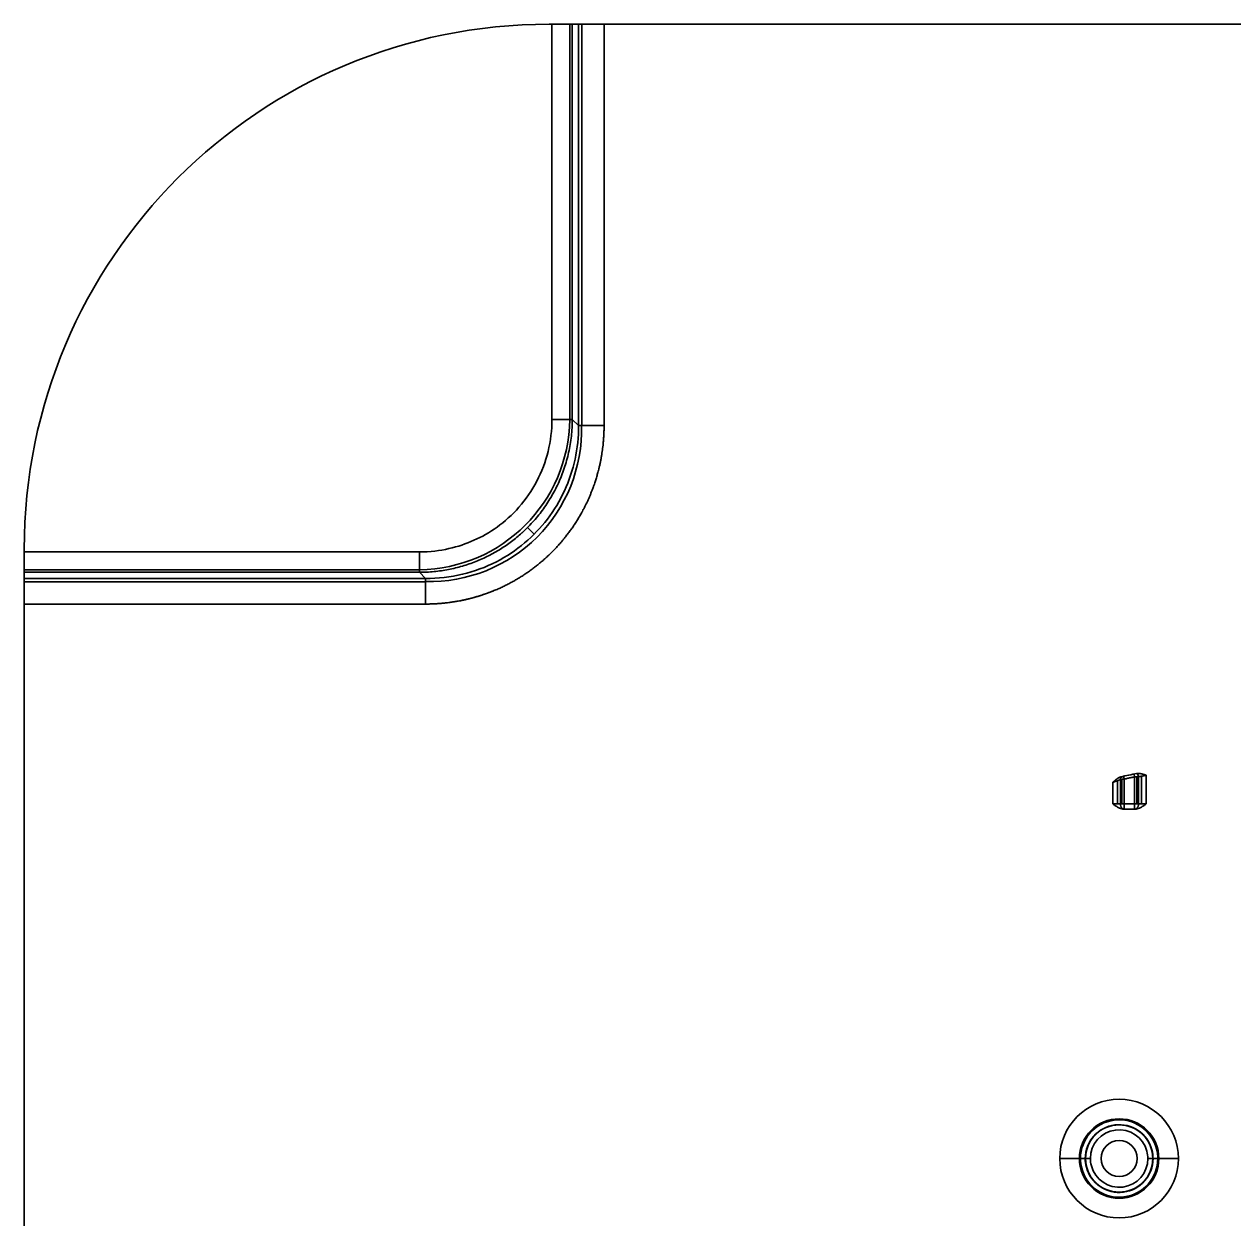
# Model space of a CAD drawing. Header units: millimetres. Extents: x -467 to 269, y 332 to 784.
# Drawn here: x -466.7 to -349.2, y 650.8 to 766.9 of the extents above; entities that cross this region are included whole.
import ezdxf

# ---------------------------------------------------------------- set-up
doc = ezdxf.new("R2010")
doc.units = ezdxf.units.MM
doc.layers.add('10', color=7, linetype='Continuous', true_color=0xffffff)

msp = doc.modelspace()

# ---------------------------------------------------------------- linework, layer by layer
at = {"layer": '10', "color": 7, "linetype": 'Continuous', "lineweight": 35}
for p, q in [((-415.737, 766.87), (-415.473, 766.87)), ((-415.473, 766.87), (-413.493, 766.87)), ((-415.473, 766.87), (-415.473, 728.48)), ((-413.735, 766.87), (-413.735, 728.48)), ((-412.885, 766.87), (-413.493, 766.87)), ((-413.493, 766.87), (-413.493, 728.48)), ((-412.885, 766.87), (-412.885, 727.872)), ((-410.409, 766.87), (-412.885, 766.87)), ((-412.582, 766.87), (-412.582, 727.872)), ((-410.409, 766.87), (-53.065, 766.87)), ((-410.409, 766.87), (-410.409, 727.872)), ((-415.473, 728.48), (-413.493, 728.48)), ((-413.493, 728.48), (-412.885, 727.872)), ((-410.409, 727.872), (-412.885, 727.872)), ((-417.199, 717.332), (-417.842, 717.975)), ((-466.737, 715.87), (-466.737, 715.607)), ((-466.737, 715.607), (-466.737, 713.626)), ((-428.347, 715.607), (-466.737, 715.607)), ((-428.347, 715.607), (-428.347, 713.626)), ((-428.347, 713.868), (-466.737, 713.868)), ((-466.737, 713.018), (-466.737, 713.626)), ((-428.347, 713.626), (-466.737, 713.626)), ((-428.347, 713.626), (-427.739, 713.018)), ((-427.739, 713.018), (-466.737, 713.018)), ((-466.737, 710.543), (-466.737, 713.018)), ((-427.739, 712.716), (-466.737, 712.716)), ((-427.739, 710.543), (-427.739, 713.018)), ((-427.739, 710.543), (-466.737, 710.543)), ((-466.737, 487.295), (-466.737, 710.543)), ((-360.549, 693.376), (-360.549, 691.121)), ((-360.249, 693.501), (-360.249, 691.121)), ((-359.939, 693.83), (-360.223, 693.696)), ((-360.099, 691.121), (-360.099, 693.52)), ((-359.875, 691.121), (-359.875, 693.543)), ((-358.925, 694.032), (-358.87, 693.756)), ((-358.87, 693.756), (-358.87, 691.121)), ((-358.645, 693.772), (-358.645, 691.121)), ((-358.495, 691.121), (-358.495, 693.779)), ((-358.195, 691.121), (-358.195, 693.82)), ((-357.746, 691.121), (-357.746, 693.912)), ((-360.998, 693.219), (-360.998, 691.121)), ((-360.998, 691.121), (-360.249, 691.121)), ((-358.87, 691.121), (-359.875, 691.121)), ((-357.746, 691.121), (-358.495, 691.121)), ((-358.868, 690.621), (-359.876, 690.621)), ((-364.133, 656.68), (-366.141, 656.68)), ((-364.133, 656.68), (-363.668, 656.68)), ((-363.668, 656.68), (-363.166, 656.68)), ((-357.086, 656.68), (-357.588, 656.68)), ((-356.621, 656.68), (-357.086, 656.68)), ((-354.613, 656.68), (-356.621, 656.68))]:
    msp.add_line(p, q, dxfattribs=at)
for centre, radius, start, end in [((-415.737, 715.87), 51, 90, 180), ((-360.377, 656.68), 5.764, 360, 180), ((-360.377, 656.68), 3.856, 360, 180), ((-360.377, 656.68), 3.756, 14.39835, 180), ((-360.377, 656.68), 3.291, 14.60303, 180), ((-360.377, 656.68), 3.266, 0, 180), ((-360.377, 656.68), 2.789, 14.60303, 180), ((-360.377, 656.68), 1.75, 0, 180), ((-360.377, 656.68), 2.789, 0, 14.60303), ((-360.377, 656.68), 3.291, 360, 14.60303), ((-360.377, 656.68), 3.756, 360, 14.39835), ((-360.377, 656.68), 5.764, 180, 360), ((-360.377, 656.68), 3.856, 180, 360), ((-360.377, 656.68), 3.756, 180, 194.39835), ((-360.377, 656.68), 3.756, 194.39835, 360), ((-360.377, 656.68), 3.291, 180, 194.60303), ((-360.377, 656.68), 3.266, 180, 0), ((-360.377, 656.68), 3.291, 194.60303, 360), ((-360.377, 656.68), 2.789, 180, 194.60303), ((-360.377, 656.68), 2.789, 194.60303, 0), ((-360.377, 656.68), 1.75, 180, 0)]:
    msp.add_arc(centre, radius, start, end, dxfattribs=at)
for centre, major_axis, ratio, start_param, end_param in [((-428.882, 729.016), (10.814, -10.814), 0.9808148, 5.5234523, 7.0429182), ((-427.73, 727.863), (10.814, -10.814), 0.9808148, 5.4875038, 7.0788668), ((-360.025, 693.501), (0.101, -0.282), 0.7250518, 3.3992576, 4.4587865), ((-359.875, 693.543), (0.065, -0.293), 0.000042, 1.5707963, 2.8055244), ((-358.719, 693.779), (0.021, -0.299), 0.7445712, 1.5191622, 2.9937723)]:
    msp.add_ellipse(centre, major_axis=major_axis, ratio=ratio, start_param=start_param, end_param=end_param, dxfattribs=at)
for points, degree, knots in [([(-413.493, 728.48), (-413.494, 727.932), (-413.526, 727.388), (-413.645, 726.314), (-413.734, 725.783), (-413.965, 724.743), (-414.107, 724.233), (-414.442, 723.238), (-414.635, 722.752), (-415.066, 721.811), (-415.304, 721.355), (-415.823, 720.476), (-416.104, 720.053), (-416.702, 719.243), (-417.019, 718.856), (-417.519, 718.305), (-417.69, 718.127), (-417.952, 717.866), (-418.084, 717.737), (-418.241, 717.591), (-418.32, 717.518), (-418.36, 717.482), (-418.379, 717.464), (-418.389, 717.455), (-418.394, 717.451), (-418.397, 717.448), (-418.398, 717.447), (-418.399, 717.447), (-418.399, 717.447), (-418.399, 717.446), (-418.718, 717.159), (-419.051, 716.884), (-419.746, 716.36), (-420.107, 716.112), (-420.856, 715.646), (-421.244, 715.428), (-422.043, 715.025), (-422.454, 714.84), (-423.298, 714.506), (-423.731, 714.358), (-424.615, 714.099), (-425.066, 713.99), (-425.982, 713.812), (-426.448, 713.744), (-427.39, 713.652), (-427.867, 713.628), (-428.347, 713.626)], 3, [0, 0, 0, 0, 0.0625, 0.0625, 0.125, 0.125, 0.1875, 0.1875, 0.25, 0.25, 0.3125, 0.3125, 0.375, 0.375, 0.4375, 0.4375, 0.46875, 0.46875, 0.484375, 0.4921875, 0.4960938, 0.4980469, 0.4990234, 0.4995117, 0.4997559, 0.4998779, 0.499939, 0.4999695, 0.4999695, 0.5, 0.5, 0.5625, 0.5625, 0.625, 0.625, 0.6875, 0.6875, 0.75, 0.75, 0.8125, 0.8125, 0.875, 0.875, 0.9375, 0.9375, 1, 1, 1, 1]), ([(-412.885, 727.872), (-412.881, 726.777), (-413.111, 724.6), (-414.149, 721.503), (-415.821, 718.728), (-418.073, 716.367), (-420.873, 714.508), (-424.155, 713.291), (-426.536, 713.015), (-427.739, 713.018)], 3, [0, 0, 0, 0, 0.140538, 0.2787374, 0.4168583, 0.5539472, 0.6953615, 0.8456388, 1, 1, 1, 1]), ([(-410.409, 727.872), (-410.409, 726.144), (-410.904, 723.646), (-411.398, 722.005), (-412.375, 719.628), (-413.322, 718.209), (-414.266, 716.796), (-416.681, 714.385), (-418.096, 713.443), (-419.514, 712.498), (-421.1, 711.849), (-421.89, 711.526), (-422.711, 711.279), (-423.529, 711.033), (-424.361, 710.869), (-426.018, 710.543), (-427.739, 710.543)], 2, [0, 0, 0, 0.125, 0.1875, 0.25, 0.375, 0.375, 0.5, 0.625, 0.625, 0.75, 0.75, 0.8125, 0.8125, 0.875, 0.875, 1, 1, 1]), ([(-360.998, 693.219), (-360.831, 693.367), (-360.796, 693.397), (-360.687, 693.491), (-360.599, 693.555), (-360.379, 693.714), (-360.193, 693.756)], 2, [0, 0, 0, 0.25, 0.25, 0.5, 0.5, 1, 1, 1]), ([(-360.249, 693.501), (-360.253, 693.499), (-360.26, 693.496), (-360.272, 693.49), (-360.284, 693.485), (-360.297, 693.479), (-360.311, 693.473), (-360.325, 693.467), (-360.34, 693.46), (-360.355, 693.453), (-360.372, 693.446), (-360.389, 693.439), (-360.407, 693.432), (-360.426, 693.424), (-360.445, 693.416), (-360.466, 693.408), (-360.487, 693.4), (-360.509, 693.391), (-360.532, 693.382), (-360.556, 693.373), (-360.58, 693.364), (-360.616, 693.351), (-360.662, 693.334), (-360.716, 693.314), (-360.768, 693.296), (-360.816, 693.28), (-360.86, 693.264), (-360.9, 693.251), (-360.937, 693.239), (-360.969, 693.228), (-360.989, 693.222), (-360.998, 693.219)], 3, [0, 0, 0, 0, 0.0192321, 0.0391889, 0.0598706, 0.0812773, 0.1034091, 0.126266, 0.1498481, 0.1741555, 0.1991883, 0.2249465, 0.2514302, 0.2786393, 0.3065741, 0.3352344, 0.3646203, 0.394732, 0.4255693, 0.4571323, 0.4894211, 0.5224357, 0.5955304, 0.6636175, 0.7266966, 0.7847676, 0.8378305, 0.885885, 0.9289314, 0.9669696, 1, 1, 1, 1]), ([(-359.875, 693.543), (-359.878, 693.542), (-359.886, 693.542), (-359.898, 693.54), (-359.911, 693.539), (-359.924, 693.538), (-359.939, 693.537), (-359.954, 693.535), (-359.969, 693.534), (-359.985, 693.532), (-360.002, 693.53), (-360.02, 693.528), (-360.037, 693.527), (-360.056, 693.525), (-360.086, 693.521), (-360.123, 693.517), (-360.164, 693.512), (-360.196, 693.508), (-360.22, 693.505), (-360.237, 693.502), (-360.246, 693.501), (-360.249, 693.501)], 3, [0, 0, 0, 0, 0.0267256, 0.0552324, 0.0855204, 0.1175898, 0.1514404, 0.1870723, 0.2244856, 0.2636802, 0.3046562, 0.3474135, 0.3919521, 0.4382721, 0.4863734, 0.6209668, 0.7359736, 0.831386, 0.9071977, 0.9634036, 1, 1, 1, 1]), ([(-358.495, 693.779), (-358.497, 693.778), (-358.502, 693.778), (-358.51, 693.778), (-358.517, 693.778), (-358.525, 693.778), (-358.533, 693.777), (-358.542, 693.777), (-358.55, 693.777), (-358.559, 693.776), (-358.568, 693.776), (-358.577, 693.775), (-358.587, 693.775), (-358.596, 693.774), (-358.606, 693.774), (-358.616, 693.773), (-358.627, 693.773), (-358.637, 693.772), (-358.648, 693.772), (-358.659, 693.771), (-358.67, 693.77), (-358.681, 693.77), (-358.692, 693.769), (-358.704, 693.768), (-358.716, 693.767), (-358.728, 693.767), (-358.74, 693.766), (-358.752, 693.765), (-358.765, 693.764), (-358.778, 693.763), (-358.79, 693.762), (-358.803, 693.761), (-358.816, 693.76), (-358.829, 693.759), (-358.843, 693.758), (-358.856, 693.757), (-358.865, 693.756), (-358.87, 693.756)], 3, [0, 0, 0, 0, 0.0252821, 0.0507566, 0.0764236, 0.1022832, 0.1283354, 0.1545805, 0.1810185, 0.2076496, 0.2344738, 0.2614913, 0.2887021, 0.3161064, 0.3437042, 0.3714956, 0.3994809, 0.4276599, 0.4560329, 0.4845999, 0.5133609, 0.5423162, 0.5714657, 0.6008096, 0.6303479, 0.6600808, 0.6900082, 0.7201302, 0.750447, 0.7809586, 0.811665, 0.8425665, 0.8736629, 0.9049544, 0.936441, 0.9681229, 1, 1, 1, 1]), ([(-358.675, 694.079), (-358.492, 694.115), (-358.232, 694.057), (-358.13, 694.035), (-357.995, 693.993), (-357.942, 693.976), (-357.854, 693.947), (-357.761, 693.917), (-357.746, 693.912)], 2, [0, 0, 0, 0.5, 0.5, 0.75, 0.75, 0.8928571, 0.8928571, 1, 1, 1]), ([(-357.746, 693.912), (-357.751, 693.911), (-357.762, 693.908), (-357.778, 693.905), (-357.793, 693.901), (-357.809, 693.897), (-357.825, 693.894), (-357.84, 693.891), (-357.855, 693.887), (-357.87, 693.884), (-357.885, 693.881), (-357.9, 693.877), (-357.915, 693.874), (-357.929, 693.871), (-357.944, 693.868), (-357.958, 693.865), (-357.972, 693.862), (-357.986, 693.859), (-358, 693.857), (-358.014, 693.854), (-358.028, 693.851), (-358.041, 693.849), (-358.054, 693.846), (-358.067, 693.843), (-358.08, 693.841), (-358.093, 693.839), (-358.106, 693.836), (-358.124, 693.833), (-358.148, 693.828), (-358.177, 693.823), (-358.206, 693.818), (-358.234, 693.813), (-358.262, 693.809), (-358.288, 693.805), (-358.314, 693.801), (-358.339, 693.797), (-358.364, 693.794), (-358.388, 693.791), (-358.411, 693.788), (-358.433, 693.785), (-358.454, 693.783), (-358.475, 693.78), (-358.488, 693.779), (-358.495, 693.779)], 3, [0, 0, 0, 0, 0.0191172, 0.038102, 0.0569544, 0.0756745, 0.0942624, 0.1127181, 0.1310417, 0.1492333, 0.167293, 0.1852208, 0.2030168, 0.2206811, 0.2382138, 0.2556149, 0.2728846, 0.2900228, 0.3070298, 0.3239056, 0.3406502, 0.3572639, 0.3737466, 0.3900985, 0.4063197, 0.4224102, 0.4383703, 0.4541999, 0.4926798, 0.5308527, 0.5687203, 0.6062844, 0.6435468, 0.6805093, 0.7171738, 0.7535421, 0.7896163, 0.8253983, 0.8608902, 0.8960942, 0.9310123, 0.9656468, 1, 1, 1, 1]), ([(-359.876, 690.621), (-359.928, 690.621), (-359.981, 690.626), (-360.083, 690.642), (-360.134, 690.654), (-360.21, 690.676), (-360.235, 690.684), (-360.284, 690.702), (-360.308, 690.711), (-360.381, 690.741), (-360.428, 690.763), (-360.566, 690.834), (-360.654, 690.888), (-360.785, 690.973), (-360.828, 691.002), (-360.913, 691.061), (-360.956, 691.091), (-360.998, 691.121)], 3, [0, 0, 0, 0, 0.125, 0.125, 0.25, 0.25, 0.3125, 0.3125, 0.375, 0.375, 0.5, 0.5, 0.75, 0.75, 0.875, 0.875, 1, 1, 1, 1]), ([(-359.876, 690.621), (-359.9, 690.621), (-359.924, 690.624), (-359.972, 690.637), (-359.996, 690.647), (-360.041, 690.672), (-360.063, 690.687), (-360.103, 690.723), (-360.122, 690.744), (-360.157, 690.79), (-360.173, 690.816), (-360.2, 690.87), (-360.211, 690.899), (-360.23, 690.96), (-360.237, 690.991), (-360.247, 691.056), (-360.249, 691.089), (-360.249, 691.121)], 3, [0, 0, 0, 0, 0.125, 0.125, 0.25, 0.25, 0.375, 0.375, 0.5, 0.5, 0.625, 0.625, 0.75, 0.75, 0.875, 0.875, 1, 1, 1, 1]), ([(-360.249, 691.121), (-360.226, 691.121), (-360.199, 691.121), (-360.142, 691.121), (-360.112, 691.121), (-360.048, 691.121), (-360.014, 691.121), (-359.945, 691.121), (-359.91, 691.121), (-359.875, 691.121)], 3, [0, 0, 0, 0, 0.25, 0.25, 0.5, 0.5, 0.75, 0.75, 1, 1, 1, 1]), ([(-359.876, 690.621), (-359.876, 690.621), (-359.876, 690.621), (-359.876, 690.622), (-359.876, 690.622), (-359.876, 690.623), (-359.876, 690.624), (-359.876, 690.625), (-359.876, 690.627), (-359.876, 690.628), (-359.876, 690.63), (-359.877, 690.632), (-359.877, 690.635), (-359.877, 690.637), (-359.877, 690.64), (-359.877, 690.642), (-359.878, 690.645), (-359.878, 690.649), (-359.878, 690.652), (-359.878, 690.655), (-359.878, 690.659), (-359.879, 690.663), (-359.879, 690.667), (-359.879, 690.671), (-359.879, 690.675), (-359.879, 690.679), (-359.88, 690.684), (-359.88, 690.688), (-359.88, 690.693), (-359.88, 690.698), (-359.88, 690.703), (-359.88, 690.708), (-359.88, 690.713), (-359.881, 690.719), (-359.881, 690.724), (-359.881, 690.729), (-359.881, 690.735), (-359.881, 690.741), (-359.881, 690.746), (-359.881, 690.752), (-359.881, 690.758), (-359.881, 690.764), (-359.881, 690.77), (-359.881, 690.776), (-359.881, 690.782), (-359.881, 690.788), (-359.881, 690.794), (-359.881, 690.801), (-359.881, 690.807), (-359.881, 690.813), (-359.881, 690.82), (-359.881, 690.826), (-359.881, 690.833), (-359.881, 690.839), (-359.88, 690.845), (-359.88, 690.852), (-359.88, 690.859), (-359.88, 690.865), (-359.88, 690.872), (-359.88, 690.878), (-359.88, 690.885), (-359.88, 690.891), (-359.879, 690.898), (-359.879, 690.905), (-359.879, 690.911), (-359.879, 690.918), (-359.879, 690.925), (-359.878, 690.931), (-359.878, 690.938), (-359.878, 690.944), (-359.878, 690.951), (-359.878, 690.958), (-359.878, 690.964), (-359.877, 690.971), (-359.877, 690.977), (-359.877, 690.984), (-359.877, 690.99), (-359.877, 690.997), (-359.876, 691.003), (-359.876, 691.01), (-359.876, 691.016), (-359.876, 691.022), (-359.876, 691.029), (-359.876, 691.035), (-359.876, 691.042), (-359.875, 691.048), (-359.875, 691.054), (-359.875, 691.06), (-359.875, 691.067), (-359.875, 691.073), (-359.875, 691.079), (-359.875, 691.085), (-359.875, 691.091), (-359.875, 691.097), (-359.875, 691.103), (-359.875, 691.109), (-359.875, 691.115), (-359.875, 691.119), (-359.875, 691.121)], 3, [0, 0, 0, 0, 0.0136942, 0.0273235, 0.040887, 0.054384, 0.0678139, 0.0811761, 0.09447, 0.1076949, 0.1208505, 0.1339361, 0.1469513, 0.1598957, 0.1727689, 0.1855705, 0.1983001, 0.2109574, 0.2235421, 0.236054, 0.2484928, 0.2608583, 0.2731503, 0.2853687, 0.2975134, 0.3095841, 0.3215809, 0.3335036, 0.3453523, 0.3571269, 0.3688274, 0.3804538, 0.3920063, 0.4034849, 0.4148896, 0.4262206, 0.437478, 0.448662, 0.4597727, 0.4708104, 0.4817752, 0.4926674, 0.5034872, 0.5142349, 0.5249107, 0.535515, 0.546048, 0.5565101, 0.5669017, 0.577223, 0.5874745, 0.5976565, 0.6077694, 0.6178137, 0.6277898, 0.6376981, 0.6475391, 0.6573132, 0.6670209, 0.6766627, 0.6862392, 0.6957507, 0.7051978, 0.7145811, 0.7239011, 0.7331584, 0.7423535, 0.751487, 0.7605594, 0.7695714, 0.7785236, 0.7874165, 0.7962509, 0.8050272, 0.8137462, 0.8224084, 0.8310146, 0.8395653, 0.8480613, 0.8565031, 0.8648916, 0.8732273, 0.881511, 0.8897432, 0.8979248, 0.9060565, 0.9141389, 0.9221727, 0.9301587, 0.9380975, 0.94599, 0.9538368, 0.9616387, 0.9693964, 0.9771106, 0.9847821, 0.9924117, 1, 1, 1, 1]), ([(-358.87, 691.121), (-358.87, 691.118), (-358.87, 691.111), (-358.87, 691.1), (-358.87, 691.089), (-358.87, 691.079), (-358.87, 691.068), (-358.87, 691.057), (-358.869, 691.047), (-358.869, 691.036), (-358.869, 691.025), (-358.869, 691.015), (-358.869, 691.004), (-358.869, 690.994), (-358.869, 690.983), (-358.869, 690.973), (-358.869, 690.962), (-358.869, 690.952), (-358.869, 690.941), (-358.869, 690.931), (-358.869, 690.921), (-358.869, 690.911), (-358.869, 690.901), (-358.869, 690.89), (-358.869, 690.88), (-358.869, 690.871), (-358.869, 690.861), (-358.869, 690.851), (-358.869, 690.841), (-358.869, 690.832), (-358.869, 690.822), (-358.869, 690.813), (-358.87, 690.804), (-358.87, 690.795), (-358.87, 690.786), (-358.87, 690.777), (-358.87, 690.768), (-358.87, 690.76), (-358.869, 690.752), (-358.869, 690.743), (-358.869, 690.735), (-358.869, 690.726), (-358.869, 690.718), (-358.869, 690.709), (-358.869, 690.701), (-358.869, 690.693), (-358.869, 690.685), (-358.869, 690.677), (-358.869, 690.669), (-358.869, 690.662), (-358.869, 690.655), (-358.869, 690.649), (-358.869, 690.643), (-358.869, 690.638), (-358.869, 690.633), (-358.869, 690.629), (-358.869, 690.626), (-358.869, 690.623), (-358.87, 690.622), (-358.87, 690.621), (-358.87, 690.621)], 3, [0, 0, 0, 0, 0.0135689, 0.0271533, 0.0407555, 0.0543782, 0.0680238, 0.0816948, 0.0953938, 0.1091231, 0.1228852, 0.1366826, 0.1505176, 0.1643926, 0.1783099, 0.1922719, 0.2062808, 0.2203389, 0.2344483, 0.2486113, 0.2628299, 0.2771062, 0.2914422, 0.3058398, 0.3203011, 0.3348278, 0.3494217, 0.3640847, 0.3788183, 0.3936242, 0.4085039, 0.423459, 0.4384909, 0.4536009, 0.4687902, 0.4840602, 0.4994118, 0.5143647, 0.5299158, 0.5460695, 0.5628303, 0.5802023, 0.5981893, 0.616795, 0.6360226, 0.6558752, 0.6763554, 0.6974654, 0.719207, 0.7415816, 0.76459, 0.7882324, 0.8125085, 0.8374172, 0.8629568, 0.8891248, 0.9159178, 0.9433317, 0.9713611, 1, 1, 1, 1]), ([(-358.495, 691.121), (-358.519, 691.121), (-358.545, 691.121), (-358.602, 691.121), (-358.633, 691.121), (-358.697, 691.121), (-358.73, 691.121), (-358.799, 691.121), (-358.834, 691.121), (-358.87, 691.121)], 3, [0, 0, 0, 0, 0.25, 0.25, 0.5, 0.5, 0.75, 0.75, 1, 1, 1, 1]), ([(-357.746, 691.121), (-357.788, 691.091), (-357.831, 691.061), (-357.917, 691.002), (-357.96, 690.973), (-358.09, 690.888), (-358.178, 690.834), (-358.316, 690.763), (-358.363, 690.741), (-358.436, 690.711), (-358.46, 690.702), (-358.509, 690.684), (-358.534, 690.676), (-358.61, 690.654), (-358.661, 690.642), (-358.764, 690.626), (-358.816, 690.621), (-358.868, 690.621)], 3, [0, 0, 0, 0, 0.125, 0.125, 0.25, 0.25, 0.5, 0.5, 0.625, 0.625, 0.6875, 0.6875, 0.75, 0.75, 0.875, 0.875, 1, 1, 1, 1]), ([(-358.495, 691.121), (-358.495, 691.089), (-358.497, 691.056), (-358.507, 690.992), (-358.514, 690.96), (-358.533, 690.899), (-358.544, 690.87), (-358.572, 690.816), (-358.587, 690.791), (-358.622, 690.744), (-358.641, 690.723), (-358.681, 690.687), (-358.703, 690.672), (-358.748, 690.647), (-358.772, 690.637), (-358.82, 690.624), (-358.844, 690.621), (-358.868, 690.621)], 3, [0, 0, 0, 0, 0.125, 0.125, 0.25, 0.25, 0.375, 0.375, 0.5, 0.5, 0.625, 0.625, 0.75, 0.75, 0.875, 0.875, 1, 1, 1, 1])]:
    msp.add_open_spline(points, degree=degree, knots=knots, dxfattribs=at)
for points in [[(-415.473, 728.48), (-415.474, 727.409), (-415.729, 725.344), (-416.828, 722.418), (-418.609, 719.844), (-420.798, 717.91), (-423.024, 716.66), (-425.393, 715.852), (-427.318, 715.607), (-428.347, 715.607)], [(-358.675, 694.079), (-358.929, 694.029), (-359.435, 693.926), (-359.941, 693.814), (-360.193, 693.756)], [(-358.87, 693.756), (-358.981, 693.734), (-359.205, 693.688), (-359.54, 693.616), (-359.763, 693.567), (-359.875, 693.543)]]:
    msp.add_open_spline(points, degree=3, dxfattribs=at)

doc.saveas('drawing.dxf')
